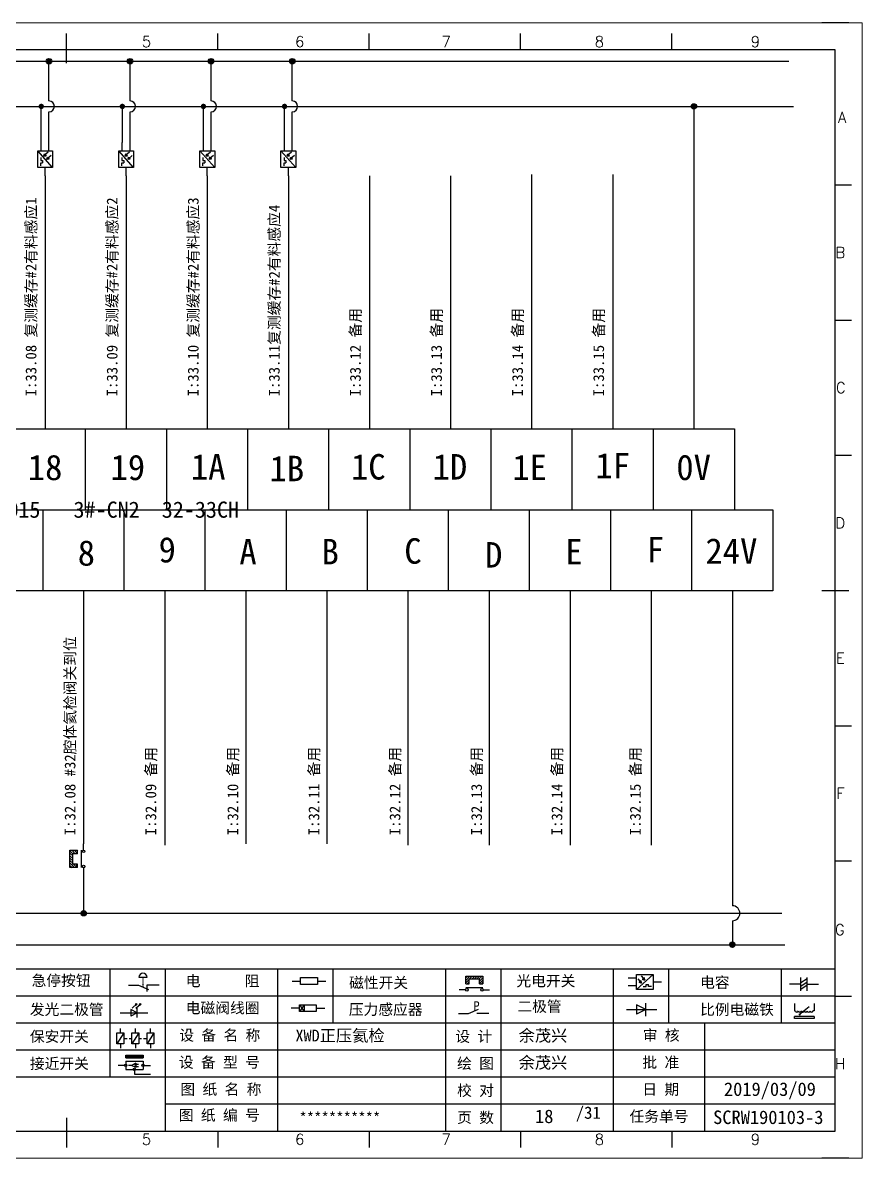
# Model space of a CAD drawing. Header units: millimetres. Extents: x -300 to 54435, y -106 to 60527.
# Drawn here: x 593.1 to 748.4, y 1288.7 to 1498.7 of the extents above; entities that cross this region are included whole.
import ezdxf
from ezdxf.enums import TextEntityAlignment as Align

# ---------------------------------------------------------------- set-up
doc = ezdxf.new("R2010")
doc.units = ezdxf.units.MM
doc.layers.add('AE_BOR', color=1, linetype='Continuous')
doc.styles.get("Standard").update_dxf_attribs({"font": ''})
doc.styles.add('WD', font='romans.shx', dxfattribs={"width": 0.8, "bigfont": 'gbcbig.shx'})
doc.styles.add('汉字', font='')
doc.styles.get('Standard').set_extended_font_data('SimSun')
doc.styles.get('汉字').set_extended_font_data('新宋体')

# ---------------------------------------------------------------- blocks, each defined once
blk = doc.blocks.new('磁性开关')
at = {"linetype": 'ByBlock'}
h = blk.add_hatch(dxfattribs=at)
h.set_pattern_fill('ANSI31', color=256, scale=0.1, style=0)
h.paths.add_polyline_path([(-1910.88, -776.69), (-1910.88, -775.29), (-1907.69, -775.29), (-1907.69, -776.69), (-1908.31, -776.69), (-1908.31, -775.79), (-1910.25, -775.79), (-1910.25, -776.69)])
for p, q in [((-1910.88, -776.69), (-1910.88, -775.29)), ((-1910.88, -775.29), (-1907.69, -775.29)), ((-1910.88, -776.69), (-1910.25, -776.69)), ((-1910.25, -776.69), (-1910.25, -775.79)), ((-1910.25, -775.79), (-1908.31, -775.79)), ((-1908.31, -776.69), (-1908.31, -775.79)), ((-1908.31, -776.69), (-1907.69, -776.69)), ((-1907.69, -775.29), (-1907.69, -776.69)), ((-1910.91, -777.81), (-1912.09, -777.81)), ((-1910.88, -777.39), (-1907.69, -777.39)), ((-1907.66, -777.81), (-1906.48, -777.81))]:
    blk.add_line(p, q, dxfattribs=at)
for centre in [(-1910.68, -777.81), (-1907.88, -777.81)]:
    blk.add_circle(centre, 0.225, dxfattribs=at)
blk = doc.blocks.new('光电开关')
at = {"linetype": 'ByBlock'}
h = blk.add_hatch(dxfattribs=at)
h.set_pattern_fill('ANSI31', color=256, scale=0.01, style=0)
h.set_pattern_definition([(45, (0.172267, 0), (-0.0224506403, 0.0224506403), [])])
h.paths.add_polyline_path([(-1882.44, -776.34), (-1882.5, -775.91), (-1882.68, -776.07)])
h.paths.add_polyline_path([(-1882.86, -776.23), (-1882.44, -776.34), (-1882.68, -776.07)])
h.paths.add_polyline_path([(-1883.05, -776.88), (-1883.11, -776.45), (-1883.29, -776.61)])
h.paths.add_polyline_path([(-1883.47, -776.77), (-1883.05, -776.88), (-1883.29, -776.61)])
for p, q in [((-1884.01, -775.96), (-1885.56, -775.96)), ((-1880.91, -775.3), (-1884.01, -778.05)), ((-1883.75, -776.09), (-1883.05, -776.88)), ((-1883.11, -776.45), (-1883.47, -776.77)), ((-1883.05, -776.88), (-1883.47, -776.77)), ((-1883.14, -775.55), (-1882.44, -776.34)), ((-1883.05, -776.88), (-1883.11, -776.45)), ((-1882.5, -775.91), (-1882.86, -776.23)), ((-1882.44, -776.34), (-1882.86, -776.23)), ((-1882.44, -776.34), (-1882.5, -775.91)), ((-1879.37, -776.67), (-1880.91, -776.67)), ((-1884.01, -777.39), (-1885.56, -777.39)), ((-1882.78, -777.47), (-1882.23, -777.47)), ((-1882.23, -777.47), (-1882.23, -777.14)), ((-1882.23, -777.14), (-1881.78, -777.14)), ((-1881.78, -777.47), (-1881.78, -777.14)), ((-1881.23, -777.47), (-1881.78, -777.47))]:
    blk.add_line(p, q, dxfattribs=at)
blk.add_lwpolyline([(-1884.01, -775.3), (-1880.91, -775.3), (-1880.91, -778.05), (-1884.01, -778.05)], close=True, dxfattribs=at)
blk = doc.blocks.new('电磁阀线圈')
at = {"linetype": 'ByBlock'}
for p, q in [((-1854.61, -796.54), (-1856.17, -796.54)), ((-1854.61, -795.92), (-1853.75, -797.16)), ((-1853.75, -795.92), (-1854.61, -797.16)), ((-1853.75, -795.92), (-1853.75, -797.16)), ((-1851.53, -796.54), (-1849.97, -796.54))]:
    blk.add_line(p, q, dxfattribs=at)
blk.add_lwpolyline([(-1854.61, -795.92), (-1851.53, -795.92), (-1851.53, -797.16), (-1854.61, -797.16)], close=True, dxfattribs=at)
blk = doc.blocks.new('压力感应器')
at = {"linetype": 'ByBlock'}
for p, q in [((-1815.59, -777.73), (-1813.71, -776.93)), ((-1817.44, -777.73), (-1815.59, -777.73)), ((-1811.78, -777.73), (-1814.05, -777.73))]:
    blk.add_line(p, q, dxfattribs=at)
at = {"linetype": 'ByBlock', "insert": (-1814.65, -775.48), "char_height": 1.68, "width": 1.2242, "attachment_point": 1}
blk.add_mtext('{\\fNSimSun|b0|i0|c134|p49;P}', dxfattribs=at)
blk = doc.blocks.new('二极管')
at = {"linetype": 'ByBlock'}
for p, q in [((-1787.52, -776.77), (-1781.92, -776.77)), ((-1783.97, -776.77), (-1785.69, -775.9)), ((-1785.69, -775.9), (-1785.69, -777.65)), ((-1783.97, -776.77), (-1785.69, -777.65)), ((-1783.97, -777.99), (-1783.97, -775.56))]:
    blk.add_line(p, q, dxfattribs=at)
blk = doc.blocks.new('电容')
at = {"linetype": 'ByBlock'}
for p, q in [((-1756.08, -782.99), (-1756.08, -780.56)), ((-1754.86, -780.79), (-1756.08, -781.55)), ((-1754.86, -782.99), (-1754.86, -780.56)), ((-1756.08, -781.77), (-1758.13, -781.77)), ((-1754.86, -781.44), (-1756.08, -782.2)), ((-1754.86, -781.99), (-1756.08, -782.75)), ((-1754.86, -781.77), (-1752.81, -781.77))]:
    blk.add_line(p, q, dxfattribs=at)
blk = doc.blocks.new('发光二极管')
at = {"linetype": 'ByBlock'}
for p, q in [((-1755.78, -785.92), (-1754.89, -785.14)), ((-1754.89, -785.14), (-1755.2, -785.22)), ((-1755.2, -785.22), (-1755.01, -785.43)), ((-1755.08, -785.92), (-1754.18, -785.14)), ((-1754.89, -785.14), (-1755.01, -785.43)), ((-1754.18, -785.14), (-1754.49, -785.22)), ((-1754.49, -785.22), (-1754.31, -785.43)), ((-1754.18, -785.14), (-1754.31, -785.43)), ((-1758.01, -786.77), (-1752.89, -786.77)), ((-1754.84, -786.77), (-1756.04, -786.16)), ((-1756.04, -786.16), (-1756.04, -787.39)), ((-1754.84, -786.77), (-1756.04, -787.39)), ((-1754.84, -787.63), (-1754.84, -785.92))]:
    blk.add_line(p, q, dxfattribs=at)
blk = doc.blocks.new('比例电磁阀')
at = {"linetype": 'ByBlock'}
for p, q in [((-1757.26, -775.38), (-1757.26, -776.71)), ((-1757.26, -776.71), (-1757.05, -776.71)), ((-1754.5, -775.98), (-1756.35, -777.44)), ((-1753.58, -776.71), (-1753.8, -776.71)), ((-1753.58, -775.38), (-1753.58, -776.71)), ((-1753.6, -777.73), (-1757.25, -777.73)), ((-1757.25, -778.13), (-1757.25, -777.73)), ((-1753.6, -778.13), (-1757.25, -778.13)), ((-1756.35, -777.44), (-1756.25, -777.25)), ((-1756.35, -777.44), (-1756.15, -777.38)), ((-1756.15, -777.38), (-1756.25, -777.25)), ((-1753.6, -777.73), (-1753.6, -778.13))]:
    blk.add_line(p, q, dxfattribs=at)
for centre in [(-1756.78, -776.71), (-1756.24, -776.71), (-1755.7, -776.71), (-1755.15, -776.71), (-1754.61, -776.71), (-1754.07, -776.71)]:
    blk.add_arc(centre, 0.271, 180, 0, dxfattribs=at)
blk = doc.blocks.new('保安开关')
at = {"linetype": 'ByBlock'}
for p, q in [((-1757.33, -790.79), (-1758.6, -792.81)), ((-1757.96, -790.79), (-1757.96, -789.97)), ((-1754.54, -790.79), (-1755.81, -792.81)), ((-1755.17, -790.79), (-1755.17, -789.97)), ((-1751.75, -790.79), (-1753.02, -792.81)), ((-1752.39, -790.79), (-1752.39, -789.97)), ((-1757.96, -792.81), (-1757.96, -793.62)), ((-1757.33, -791.8), (-1756.72, -791.8)), ((-1756.35, -791.8), (-1755.89, -791.8)), ((-1755.17, -792.81), (-1755.17, -793.62)), ((-1754.52, -791.8), (-1754.06, -791.8)), ((-1753.69, -791.8), (-1753.08, -791.8)), ((-1752.39, -792.81), (-1752.39, -793.62))]:
    blk.add_line(p, q, dxfattribs=at)
for points in [[(-1758.6, -790.79), (-1757.33, -790.79), (-1757.33, -792.81), (-1758.6, -792.81)], [(-1755.81, -790.79), (-1754.54, -790.79), (-1754.54, -792.81), (-1755.81, -792.81)], [(-1753.02, -790.79), (-1751.75, -790.79), (-1751.75, -792.81), (-1753.02, -792.81)]]:
    blk.add_lwpolyline(points, close=True, dxfattribs=at)
blk = doc.blocks.new('接近开关')
at = {"linetype": 'ByBlock'}
h = blk.add_hatch(dxfattribs=at)
h.set_pattern_fill('ANSI31', color=256, scale=0.01, style=0)
h.set_pattern_definition([(45, (-89.131516, -30.795668), (-0.0224506403, 0.0224506403), [])])
h.paths.add_polyline_path([(-1516.96, -1123.35), (-1516.96, -1122.85), (-1513.76, -1122.85), (-1513.76, -1123.35)])
for p, q in [((-1516.96, -1123.35), (-1516.96, -1122.85)), ((-1516.96, -1122.85), (-1513.76, -1122.85)), ((-1516.96, -1123.35), (-1513.76, -1123.35)), ((-1513.76, -1122.85), (-1513.76, -1123.35)), ((-1517.18, -1124.71), (-1518.36, -1124.71)), ((-1516.96, -1123.95), (-1513.76, -1123.95)), ((-1516.96, -1123.95), (-1516.96, -1125.47)), ((-1516.96, -1125.47), (-1513.76, -1125.47)), ((-1515.91, -1124.71), (-1516.45, -1124.71)), ((-1515.11, -1124.31), (-1515.91, -1124.71)), ((-1515.11, -1125.11), (-1515.91, -1124.71)), ((-1515.33, -1124.53), (-1515.17, -1124.53)), ((-1515.33, -1124.88), (-1515.17, -1124.88)), ((-1515.25, -1124.45), (-1515.25, -1124.61)), ((-1515.11, -1124.31), (-1515.11, -1125.11)), ((-1515.11, -1124.48), (-1514.58, -1124.48)), ((-1515.11, -1124.94), (-1514.58, -1124.94)), ((-1513.76, -1123.95), (-1513.76, -1125.47)), ((-1513.54, -1124.71), (-1512.36, -1124.71)), ((-1515.36, -1125.69), (-1515.36, -1126.36)), ((-1515.36, -1126.36), (-1512.36, -1126.36))]:
    blk.add_line(p, q, dxfattribs=at)
for centre in [(-1516.96, -1124.71), (-1515.36, -1125.47), (-1513.76, -1124.71)]:
    blk.add_circle(centre, 0.225, dxfattribs=at)
blk = doc.blocks.new('电阻')
at = {"linetype": 'ByBlock'}
for p, q in [((-3.09, 0), (-1.57, 0)), ((1.57, 0), (3.09, 0))]:
    blk.add_line(p, q, dxfattribs=at)
blk.add_lwpolyline([(-1.57, 0.63), (1.57, 0.63), (1.57, -0.63), (-1.57, -0.63)], close=True, dxfattribs=at)
blk = doc.blocks.new('急停按钮')
at = {"linetype": 'ByBlock'}
for p, q in [((-1.86, 0), (0, 0)), ((0, 0), (1.88, -0.81)), ((0.06, 1.45), (1.61, 1.45)), ((0.83, 1.45), (0.83, 1.24)), ((0.83, 1.07), (0.83, 0.85)), ((0.83, 0.68), (0.83, 0.47)), ((0.83, 0.29), (0.83, 0.08)), ((3.81, 0), (1.54, 0)), ((1.54, 0), (1.54, -1.15)), ((0.83, -0.09), (0.83, -0.24))]:
    blk.add_line(p, q, dxfattribs=at)
blk.add_arc((0.83, 1.45), 0.774, 0, 180)

msp = doc.modelspace()

# ---------------------------------------------------------------- hatches: boundary and pattern name
at = {"lineweight": -2}
h = msp.add_hatch(color=0, dxfattribs=at)
edge = h.paths.add_edge_path()
edge.add_arc((597.927, 1491.582), 0.5, 0, 360)
h = msp.add_hatch(color=0, dxfattribs=at)
edge = h.paths.add_edge_path()
edge.add_arc((612.927, 1491.582), 0.5, 0, 360)
h = msp.add_hatch(color=0, dxfattribs=at)
edge = h.paths.add_edge_path()
edge.add_arc((627.927, 1491.582), 0.5, 0, 360)
h = msp.add_hatch(color=0, dxfattribs=at)
edge = h.paths.add_edge_path()
edge.add_arc((642.927, 1491.582), 0.5, 0, 360)
h = msp.add_hatch(color=0, dxfattribs=at)
edge = h.paths.add_edge_path()
edge.add_arc((596.502, 1483.219), 0.5, 0, 360)
h = msp.add_hatch(color=0, dxfattribs=at)
edge = h.paths.add_edge_path()
edge.add_arc((611.502, 1483.219), 0.5, 0, 360)
h = msp.add_hatch(color=0, dxfattribs=at)
edge = h.paths.add_edge_path()
edge.add_arc((626.502, 1483.219), 0.5, 0, 360)
h = msp.add_hatch(color=0, dxfattribs=at)
edge = h.paths.add_edge_path()
edge.add_arc((641.502, 1483.219), 0.5, 0, 360)
h = msp.add_hatch(color=0, dxfattribs=at)
edge = h.paths.add_edge_path()
edge.add_arc((717.215, 1483.219), 0.5, 0, 360)
h = msp.add_hatch(color=0, dxfattribs=at)
edge = h.paths.add_edge_path()
edge.add_arc((604.339, 1334.007), 0.5, 0, 360)
h = msp.add_hatch(color=0, dxfattribs=at)
edge = h.paths.add_edge_path()
edge.add_arc((724.339, 1328.19), 0.5, 0, 360)

# ---------------------------------------------------------------- linework, layer by layer
at = {"color": 7}
for p, q in [((743.377, 1493.697), (456.377, 1493.697)), ((743.377, 1293.697), (743.377, 1493.697)), ((461.407, 1293.697), (740.907, 1293.697)), ((582.173, 1293.697), (642.123, 1293.697)), ((642.123, 1293.697), (710.909, 1293.697))]:
    msp.add_line(p, q, dxfattribs=at)
at = {"color": 0, "lineweight": -2}
for p, q in [((468.002, 1491.582), (734.755, 1491.582)), ((597.927, 1484.219), (597.927, 1491.582)), ((612.927, 1484.219), (612.927, 1491.582)), ((627.927, 1484.219), (627.927, 1491.582)), ((642.927, 1484.219), (642.927, 1491.582)), ((468.886, 1483.219), (735.639, 1483.219)), ((596.502, 1476.553), (596.502, 1483.219)), ((611.502, 1476.553), (611.502, 1483.219)), ((626.502, 1476.553), (626.502, 1483.219)), ((641.502, 1476.553), (641.502, 1483.219)), ((717.215, 1483.219), (717.215, 1423.613)), ((597.927, 1476.553), (597.927, 1482.219)), ((612.927, 1476.553), (612.927, 1482.219)), ((627.927, 1476.553), (627.927, 1482.219)), ((642.927, 1476.553), (642.927, 1482.219)), ((597.215, 1470.363), (597.215, 1423.613)), ((612.215, 1470.363), (612.215, 1423.613)), ((627.215, 1470.363), (627.215, 1423.613)), ((642.215, 1470.363), (642.215, 1423.613)), ((657.215, 1470.363), (657.215, 1423.613)), ((672.215, 1470.363), (672.215, 1423.613)), ((687.215, 1470.646), (687.215, 1423.613)), ((702.215, 1470.646), (702.215, 1423.613)), ((709.715, 1423.613), (709.715, 1408.613)), ((469.715, 1408.613), (731.839, 1408.613)), ((596.839, 1393.613), (596.839, 1408.613)), ((611.839, 1393.613), (611.839, 1408.613)), ((626.839, 1393.613), (626.839, 1408.613)), ((641.839, 1393.613), (641.839, 1408.613)), ((656.839, 1393.613), (656.839, 1408.613)), ((671.839, 1393.613), (671.839, 1408.613)), ((686.839, 1393.613), (686.839, 1408.613)), ((701.839, 1393.613), (701.839, 1408.613)), ((716.839, 1408.613), (716.839, 1408.613)), ((716.839, 1393.613), (716.839, 1408.613)), ((604.339, 1393.613), (604.339, 1346.863)), ((619.339, 1393.613), (619.339, 1346.58)), ((634.339, 1393.613), (634.339, 1346.863)), ((649.339, 1393.613), (649.339, 1346.863)), ((664.339, 1393.613), (664.339, 1346.58)), ((679.339, 1393.613), (679.339, 1346.58)), ((694.339, 1393.613), (694.339, 1346.58)), ((709.339, 1393.613), (709.339, 1346.58)), ((724.339, 1393.613), (724.339, 1335.401)), ((604.339, 1341.251), (604.339, 1334.007)), ((467.518, 1334.007), (733.508, 1334.007)), ((724.339, 1332.613), (724.339, 1328.19)), ((467.281, 1328.19), (734.033, 1328.19))]:
    msp.add_line(p, q, dxfattribs=at)
at = {"color": 7, "linetype": 'ByBlock'}
for p, q in [((743.377, 1323.697), (456.377, 1323.697)), ((743.377, 1318.697), (456.377, 1318.697)), ((743.377, 1313.697), (456.377, 1313.697)), ((743.377, 1308.697), (456.377, 1308.697)), ((743.377, 1303.697), (456.377, 1303.697)), ((743.377, 1298.697), (619.4, 1298.697))]:
    msp.add_line(p, q, dxfattribs=at)
at = {"color": 7, "lineweight": -2}
for p, q in [((609.162, 1323.697), (609.162, 1303.697)), ((619.4, 1323.697), (619.4, 1293.781)), ((640.21, 1323.697), (640.21, 1313.697)), ((650.448, 1323.697), (650.448, 1313.697)), ((671.259, 1323.697), (671.259, 1313.697)), ((681.496, 1323.697), (681.496, 1313.697)), ((702.307, 1323.697), (702.307, 1313.697)), ((712.545, 1323.697), (712.545, 1313.697)), ((733.355, 1323.697), (733.355, 1313.697)), ((640.21, 1313.697), (640.21, 1293.781)), ((671.259, 1313.697), (671.259, 1293.697)), ((681.496, 1313.697), (681.496, 1293.697)), ((702.307, 1313.697), (702.307, 1293.697)), ((719.159, 1313.697), (719.159, 1293.697))]:
    msp.add_line(p, q, dxfattribs=at)
at = {"color": 7, "ltscale": 2}
for p, q in [((743.377, 1293.697), (743.377, 1315.143)), ((710.909, 1293.697), (740.907, 1293.697)), ((710.909, 1293.697), (743.377, 1293.697))]:
    msp.add_line(p, q, dxfattribs=at)
at = {"color": 0, "lineweight": -2}
for points in [[(589.715, 1423.613), (604.715, 1423.613)], [(604.715, 1423.613), (619.715, 1423.613)], [(604.715, 1408.613), (604.715, 1423.613)], [(619.715, 1423.613), (634.715, 1423.613)], [(619.715, 1408.613), (619.715, 1423.613)], [(634.715, 1423.613), (649.715, 1423.613)], [(634.715, 1408.613), (634.715, 1423.613)], [(649.715, 1423.613), (664.715, 1423.613)], [(649.715, 1408.613), (649.715, 1423.613)], [(664.715, 1423.613), (679.715, 1423.613)], [(664.715, 1408.613), (664.715, 1423.613)], [(679.715, 1423.613), (694.715, 1423.613)], [(679.715, 1408.613), (679.715, 1423.613)], [(694.715, 1423.613), (709.715, 1423.613)], [(694.715, 1408.613), (694.715, 1423.613)], [(709.715, 1423.613), (724.715, 1423.613), (724.715, 1408.613)], [(731.839, 1408.613), (731.839, 1393.613), (716.839, 1393.613)], [(596.839, 1393.613), (581.839, 1393.613)], [(611.839, 1393.613), (596.839, 1393.613)], [(626.839, 1393.613), (611.839, 1393.613)], [(641.839, 1393.613), (626.839, 1393.613)], [(656.839, 1393.613), (641.839, 1393.613)], [(671.839, 1393.613), (656.839, 1393.613)], [(686.839, 1393.613), (671.839, 1393.613)], [(701.839, 1393.613), (686.839, 1393.613)], [(716.839, 1393.613), (701.839, 1393.613)]]:
    msp.add_lwpolyline(points, dxfattribs=at)
for centre in [(597.927, 1491.582), (612.927, 1491.582), (627.927, 1491.582), (642.927, 1491.582), (717.215, 1483.219), (604.339, 1334.007), (724.339, 1328.19)]:
    msp.add_circle(centre, 0.5, dxfattribs=at)
for centre in [(597.927, 1483.219), (612.927, 1483.219), (627.927, 1483.219), (642.927, 1483.219)]:
    msp.add_arc(centre, 1, 270, 90, dxfattribs=at)
at = {"color": 0, "ltscale": 2}
msp.add_arc((724.339, 1334.007), 1.394, 270, 90, dxfattribs=at)
at = {"layer": 'AE_BOR', "color": 7, "lineweight": 15}
for p, q in [((451.373, 1498.697), (748.373, 1498.697)), ((748.373, 1498.697), (748.373, 1288.697)), ((748.373, 1288.697), (451.373, 1288.697))]:
    msp.add_line(p, q, dxfattribs=at)
at = {"layer": 'AE_BOR', "color": 7, "lineweight": 30}
for p, q in [((745.907, 1498.697), (740.907, 1498.697)), ((601.157, 1491.197), (601.157, 1496.197)), ((740.877, 1393.697), (745.877, 1393.697)), ((601.157, 1296.197), (601.157, 1291.197)), ((601.157, 1293.697), (601.157, 1291.197)), ((745.907, 1288.697), (740.907, 1288.697))]:
    msp.add_line(p, q, dxfattribs=at)
at = {"layer": 'AE_BOR', "color": 7}
for p, q in [((601.157, 1493.697), (601.157, 1496.697)), ((629.157, 1493.697), (629.157, 1496.697)), ((657.157, 1493.697), (657.157, 1496.697)), ((685.157, 1493.697), (685.157, 1496.697)), ((713.157, 1493.697), (713.157, 1496.697)), ((743.377, 1468.697), (746.377, 1468.697)), ((743.377, 1443.697), (746.377, 1443.697)), ((743.377, 1418.697), (746.377, 1418.697)), ((743.377, 1368.697), (746.377, 1368.697)), ((743.377, 1343.697), (746.377, 1343.697)), ((743.377, 1318.697), (746.377, 1318.697)), ((601.157, 1293.697), (601.157, 1290.697)), ((629.157, 1293.697), (629.157, 1290.697)), ((657.157, 1293.697), (657.157, 1290.697)), ((685.157, 1293.697), (685.157, 1290.697)), ((713.157, 1293.697), (713.157, 1290.697))]:
    msp.add_line(p, q, dxfattribs=at)

# ---------------------------------------------------------------- block references
at = {"linetype": 'ByBlock'}
for name, p, rotation in [('光电开关', (1373.888, -409.002), 270), ('光电开关', (1388.888, -409.002), 270), ('光电开关', (1403.888, -409.002), 270), ('光电开关', (1418.888, -409.002), 270), ('磁性开关', (-173.474, 3253.339), 90)]:
    msp.add_blockref(name, p, dxfattribs=dict(at, rotation=rotation))
at = {"color": 7}
for name, p in [('急停按钮', (614.489, 1320.712)), ('电阻', (646.029, 1321.473))]:
    msp.add_blockref(name, p, dxfattribs=at)
at = {"color": 7, "linetype": 'ByBlock'}
for name, p in [('磁性开关', (2585.902, 2097.656)), ('光电开关', (2590.598, 2097.965)), ('电容', (2493.065, 2102.678)), ('发光二极管', (2369.089, 2102.389)), ('电磁阀线圈', (2498.898, 2112.994)), ('压力感应器', (2491.097, 2093.212)), ('二极管', (2492.285, 2092.97)), ('比例电磁阀', (2493.065, 2092.678)), ('保安开关', (2369.089, 2102.678)), ('接近开关', (2129.089, 2430.594))]:
    msp.add_blockref(name, p, dxfattribs=at)

# ---------------------------------------------------------------- texts
msp.add_text('18', height=2.5).set_placement((687.841, 1295.208))
at = {"color": 0, "lineweight": -2, "char_height": 2, "width": 71.79445, "attachment_point": 1, "rotation": 90}
for s, insert in [('{\\C256;I:33.08 复测缓存#2有料感应1}', (593.601, 1429.598)), ('{\\C256;I:33.09 复测缓存#2有料感应2}', (608.601, 1429.598)), ('{\\C256;I:33.10 复测缓存#2有料感应3}', (623.601, 1429.598)), ('{\\C256;I:33.11复测缓存#2有料感应4}', (638.601, 1429.598)), ('{\\C256;I:33.12 备用}', (653.601, 1429.598)), ('{\\C256;I:33.13 备用}', (668.601, 1429.598)), ('{\\C256;I:33.14 备用}', (683.601, 1429.598)), ('{\\C256;I:33.15 备用}', (698.601, 1429.598)), ('{\\C256;I:32.08 #32腔体氦检阀关到位}', (600.824, 1348.439)), ('{\\C256;I:32.09 备用}', (615.765, 1348.439)), ('{\\C256;I:32.10 备用}', (630.938, 1348.439)), ('{\\C256;I:32.11 备用}', (645.934, 1348.439)), ('{\\C256;I:32.12 备用}', (660.93, 1348.439)), ('{\\C256;I:32.13 备用}', (676.02, 1348.439)), ('{\\C256;I:32.14 备用}', (690.878, 1348.439)), ('{\\C256;I:32.15 备用}', (705.388, 1348.439))]:
    msp.add_mtext(s, dxfattribs=dict(at, insert=insert))
at = {"color": 0, "lineweight": -2, "attachment_point": 1}
for s, insert, char_height, width in [('18', (594.015, 1418.813), 4.7064, 7.20347), ('19', (609.317, 1418.82), 4.7064, 7.20347), ('1A', (624.175, 1418.923), 4.7064, 7.20347), ('1B', (638.723, 1418.614), 4.7064, 7.20347), ('1C', (653.787, 1418.923), 4.7064, 7.20347), ('1D', (668.886, 1418.925), 4.7064, 7.20347), ('1E', (683.64, 1418.821), 4.7064, 7.20347), ('1F', (699.014, 1419.131), 4.7064, 7.20347), ('0V', (713.974, 1418.821), 4.7064, 7.20347), ('ID261-DO15   3#-CN2  32-33CH               ', (575.934, 1410.149), 3, 61.03402), ('8', (603.246, 1402.996), 4.706, 7.20347), ('9', (618.206, 1403.593), 4.706, 7.20347), ('A', (633.148, 1403.234), 4.706, 7.20347), ('B', (648.354, 1403.239), 4.706, 7.20347), ('C', (663.655, 1403.358), 4.706, 7.20347), ('E', (693.448, 1403.241), 4.706, 7.20347), ('F', (708.509, 1403.599), 4.706, 7.20347), ('24V', (719.365, 1403.361), 4.7064, 7.20347), ('D', (678.597, 1402.642), 4.706, 7.20347)]:
    msp.add_mtext(s, dxfattribs=dict(at, insert=insert, char_height=char_height, width=width))
at = {"color": 7, "char_height": 2, "attachment_point": 1, "style": '汉字'}
for s, insert in [('{\\fKaiTi_GB2312|b0|i0|c134|p49;急停按钮}', (594.728, 1322.576)), ('{\\fKaiTi_GB2312|b0|i0|c134|p49;电      阻}', (623.235, 1322.504)), ('{\\fKaiTi_GB2312|b0|i0|c134|p49;磁性开关}', (653.445, 1322.168)), ('{\\fKaiTi_GB2312|b0|i0|c134|p49;光电开关}', (684.396, 1322.505)), ('{\\fKaiTi_GB2312|b0|i0|c134|p49;电容}', (718.372, 1322.218)), ('{\\fKaiTi_GB2312|b0|i0|c134|p49;发光二极管}', (594.395, 1317.218)), ('{\\fKaiTi_GB2312|b0|i0|c134|p49;电磁阀线圈}', (623.235, 1317.504)), ('{\\fKaiTi_GB2312|b0|i0|c134|p49;压力感应器}', (653.392, 1317.227)), ('{\\fKaiTi_GB2312|b0|i0|c134|p49;二极管}', (684.578, 1317.789)), ('{\\fKaiTi_GB2312|b0|i0|c134|p49;比例电磁铁}', (718.372, 1317.218)), ('{\\fKaiTi_GB2312|b0|i0|c134|p49;保安开关}', (594.395, 1312.218)), ('{\\fKaiTi_GB2312|b0|i0|c134|p0;设 备 名 称}', (622.027, 1312.452)), ('{\\fKaiTi_GB2312|b0|i0|c134|p0;设 计}', (673.094, 1312.236)), ('{\\fKaiTi_GB2312|b0|i0|c134|p0;审 核}', (707.762, 1312.446)), ('{\\fKaiTi_GB2312|b0|i0|c134|p49;接近开关}', (594.395, 1307.218)), ('{\\fKaiTi_GB2312|b0|i0|c134|p0;设 备 型 号}', (621.953, 1307.452)), ('{\\fKaiTi_GB2312|b0|i0|c134|p0;绘 图}', (673.423, 1307.236)), ('{\\fKaiTi_GB2312|b0|i0|c134|p0;批 准}', (707.692, 1307.446)), ('{\\fKaiTi_GB2312|b0|i0|c134|p0;图 纸 名 称}', (622.237, 1302.452)), ('{\\fKaiTi_GB2312|b0|i0|c134|p0;校 对}', (673.423, 1302.236)), ('{\\fKaiTi_GB2312|b0|i0|c134|p0;日 期}', (707.692, 1302.446)), ('{\\fKaiTi_GB2312|b0|i0|c134|p0;图 纸 编 号}', (621.938, 1297.669)), ('{\\fKaiTi_GB2312|b0|i0|c134|p0;页 数}', (673.423, 1297.236)), ('{\\fKaiTi_GB2312|b0|i0|c134|p0;任务单号}', (705.316, 1297.446))]:
    msp.add_mtext(s, dxfattribs=dict(at, insert=insert))
at = {"color": 7, "char_height": 2.2, "attachment_point": 1}
for s, insert, width in [('{\\fKaiTi_GB2312|b0|i0|c134|p49;XWD\\fNSimSun|b0|i0|c134|p49;正}压氦检', (643.52, 1312.495), 26.57668), ('余茂兴', (684.806, 1312.495), 15.31746), ('余茂兴', (684.806, 1307.495), 15.31746)]:
    msp.add_mtext(s, dxfattribs=dict(at, insert=insert, width=width))
at = {"char_height": 2.5, "attachment_point": 1}
for s, width, insert in [('2019/03/09', 15.27785, (722.782, 1302.728)), ('SCRW190103-3', 16.39674, (720.78, 1297.531))]:
    msp.add_mtext_dynamic_manual_height_columns(s, width=width, gutter_width=12.5, heights=[0], dxfattribs=dict(at, insert=insert))
at = {"color": 7, "linetype": 'ByBlock', "lineweight": -2, "insert": (694.01, 1296.857), "char_height": 4.26888, "width": 20.81025, "attachment_point": 5}
msp.add_mtext('  {\\H0.53119x; /31}', dxfattribs=at)
at = {"color": 7, "lineweight": -2, "insert": (651.734, 1296.197), "char_height": 2, "width": 31.04816, "attachment_point": 5}
msp.add_mtext('{\\C256;***********}', dxfattribs=at)
at = {"layer": 'AE_BOR', "color": 7, "style": 'WD'}
for s, p in [('5', (615.968, 1494.197)), ('6', (644.313, 1494.197)), ('7', (671.411, 1494.197)), ('8', (699.741, 1494.197)), ('9', (728.605, 1494.197)), ('5', (615.968, 1291.197)), ('6', (644.313, 1291.197)), ('7', (671.411, 1291.197)), ('8', (699.741, 1291.197)), ('9', (728.605, 1291.197))]:
    msp.add_text(s, height=2, dxfattribs=at).set_placement(p, align=Align.CENTER)
for s, p in [('A', (745.4, 1481.197)), ('B', (745.21, 1456.197)), ('C', (745.305, 1431.197)), ('D', (745.21, 1406.197)), ('E', (745.115, 1381.197)), ('F', (745.115, 1356.197)), ('F', (745.115, 1356.197)), ('G', (745.115, 1330.978)), ('H', (745.21, 1306.197))]:
    msp.add_text(s, height=2, dxfattribs=at).set_placement(p, align=Align.MIDDLE_RIGHT)

doc.saveas('drawing.dxf')
